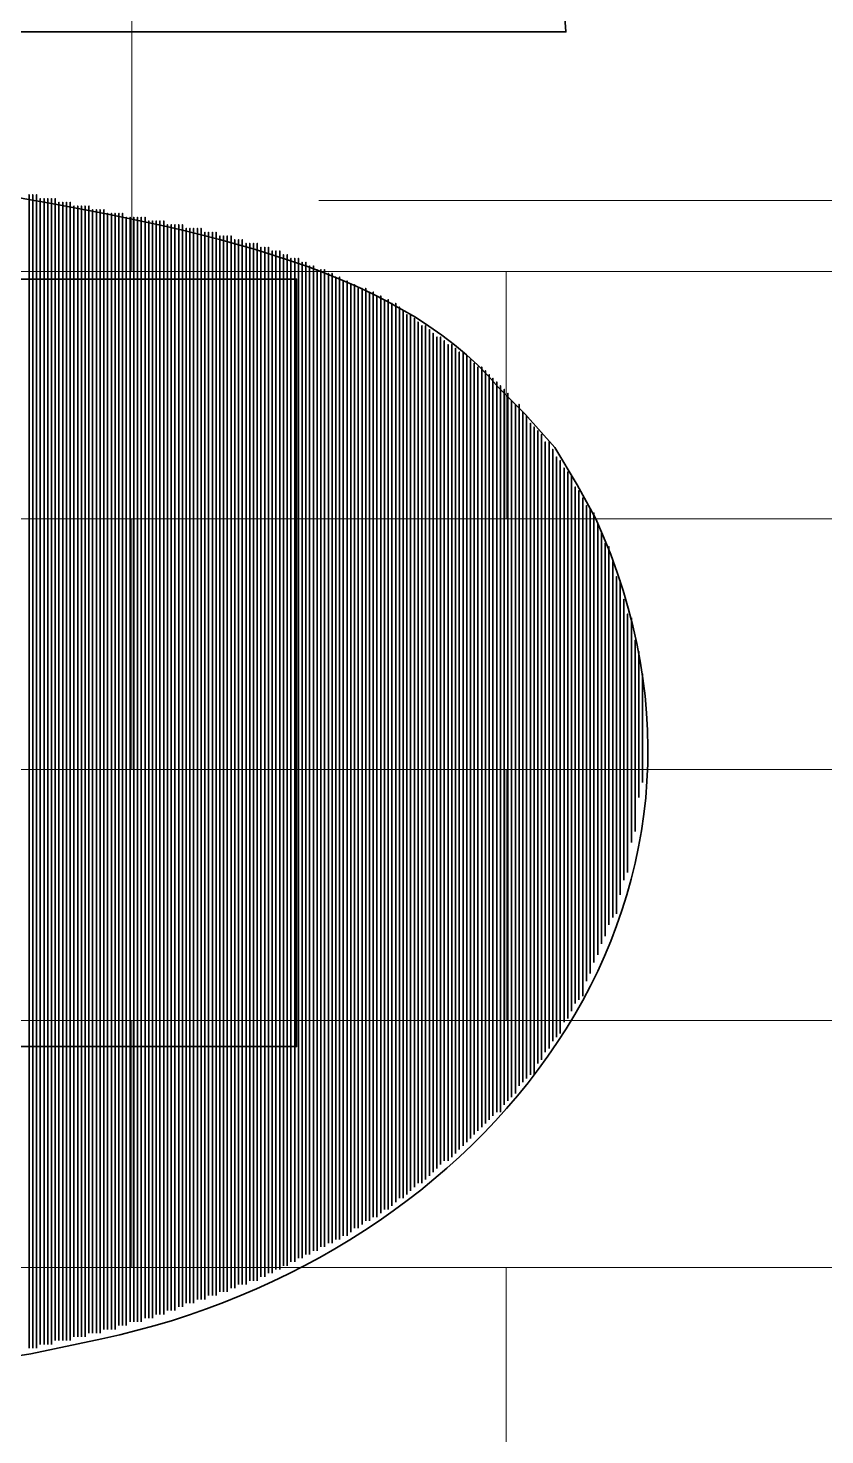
# Model space of a CAD drawing. Header units: inches. Extents: x 5 to 516, y -193 to 129.
# Drawn here: x 92.883 to 93.593, y -50.985 to -49.733 of the extents above; entities that cross this region are included whole.
import ezdxf

# ---------------------------------------------------------------- set-up
doc = ezdxf.new("R2010")
doc.units = ezdxf.units.IN
doc.header["$MEASUREMENT"] = 0
doc.layers.add('PDF4_Geometry', color=7, linetype='Continuous')

msp = doc.modelspace()

# ---------------------------------------------------------------- linework, layer by layer
at = {"layer": 'PDF4_Geometry', "lineweight": 35}
for points in [[(92.8454231, -49.6563126), (92.8520898, -49.6763126), (92.8554231, -49.6929793), (92.8587564, -49.7129793), (92.8620898, -49.7363126), (93.3620898, -49.7363126), (93.3587565, -49.6896459), (93.3454231, -49.6096459)], [(91.3120917, -49.9563104), (93.1220919, -49.9563104), (93.1220919, -50.6396438), (91.3120917, -50.6396438)], [(93.3887565, -50.169646), (93.3720898, -50.139646), (93.3520898, -50.1063126), (93.3254231, -50.0763126), (93.3020898, -50.0529793)], [(92.8220898, -50.9229794), (92.8854231, -50.9129793), (92.9487564, -50.8996461)]]:
    msp.add_lwpolyline(points, dxfattribs=at)
at = {"layer": 'PDF4_Geometry', "lineweight": 15}
for points in [[(92.9754219, -49.9496508), (92.9754219, -49.7263175)], [(93.1420886, -49.8863167), (95.7287555, -49.8863167)], [(91.3120917, -49.9496508), (98.518759, -49.9496508)], [(93.3087553, -50.1696487), (93.3087553, -49.9496487)], [(91.3120917, -50.1696487), (98.518759, -50.1696487)], [(92.9754219, -50.3929831), (92.9754219, -50.1696498)], [(91.3120917, -50.3929831), (98.518759, -50.3929831)], [(93.3087553, -50.6163175), (93.3087553, -50.3929842)], [(91.3120917, -50.6163175), (98.518759, -50.6163175)], [(92.9754219, -50.8363154), (92.9754219, -50.6163154)], [(91.3120917, -50.8363154), (98.518759, -50.8363154)], [(93.3087553, -51.0596498), (93.3087553, -50.8363165)]]:
    msp.add_lwpolyline(points, dxfattribs=at)
at = {"layer": 'PDF4_Geometry', "lineweight": 35}
for points in [[(92.8837539, -50.9079842), (92.8837539, -49.8813175), (92.8837539, -50.9079842)], [(92.8870904, -50.9079842), (92.8870904, -49.8813175), (92.8870904, -50.9079842)], [(92.8904203, -50.9079842), (92.8904203, -49.8813175), (92.8904203, -50.9079842)], [(92.8937568, -50.9046476), (92.8937568, -49.8846475), (92.8937568, -50.9046476)], [(92.8970867, -50.9046476), (92.8970867, -49.8846475), (92.8970867, -50.9046476)], [(92.9004232, -50.9046476), (92.9004232, -49.8846475), (92.9004232, -50.9046476)], [(92.903753, -50.9046476), (92.903753, -49.8846475), (92.903753, -50.9046476)], [(92.9070896, -50.9013111), (92.9070896, -49.8846444), (92.9070896, -50.9013111)], [(92.9104194, -50.9013111), (92.9104194, -49.8879776), (92.9104194, -50.9013111)], [(92.913756, -50.9013111), (92.913756, -49.8879776), (92.913756, -50.9013111)], [(92.9170858, -50.9013111), (92.9170858, -49.8879776), (92.9170858, -50.9013111)], [(92.9204224, -50.9013111), (92.9204224, -49.8879776), (92.9204224, -50.9013111)], [(92.923759, -50.8979812), (92.923759, -49.8913144), (92.923759, -50.8979812)], [(92.9270888, -50.8979812), (92.9270888, -49.8913144), (92.9270888, -50.8979812)], [(92.9304186, -50.8979812), (92.9304186, -49.8913144), (92.9304186, -50.8979812)], [(92.9337552, -50.8979812), (92.9337552, -49.8913144), (92.9337552, -50.8979812)], [(92.9370918, -50.8946514), (92.9370918, -49.8913181), (92.9370918, -50.8946514)], [(92.9404216, -50.8946514), (92.9404216, -49.8946514), (92.9404216, -50.8946514)], [(92.9437514, -50.8946514), (92.9437514, -49.8946514), (92.9437514, -50.8946514)], [(92.947088, -50.8946514), (92.947088, -49.8946514), (92.947088, -50.8946514)], [(92.9504246, -50.8913149), (92.9504246, -49.894648), (92.9504246, -50.8913149)], [(92.9537544, -50.8913149), (92.9537544, -49.8979815), (92.9537544, -50.8913149)], [(92.957091, -50.8913149), (92.957091, -49.8979815), (92.957091, -50.8913149)], [(92.9604208, -50.8913149), (92.9604208, -49.8979815), (92.9604208, -50.8913149)], [(92.9637574, -50.8879783), (92.9637574, -49.8979782), (92.9637574, -50.8879783)], [(92.9670872, -50.8879783), (92.9670872, -49.8979782), (92.9670872, -50.8879783)], [(92.9704238, -50.8879783), (92.9704238, -49.9013115), (92.9704238, -50.8879783)], [(92.9737536, -50.8846485), (92.9737536, -49.901315), (92.9737536, -50.8846485)], [(92.9770902, -50.8846485), (92.9770902, -49.901315), (92.9770902, -50.8846485)], [(92.98042, -50.8846485), (92.98042, -49.901315), (92.98042, -50.8846485)], [(92.9837566, -50.8846485), (92.9837566, -49.901315), (92.9837566, -50.8846485)], [(92.9870864, -50.8813119), (92.9870864, -49.9013118), (92.9870864, -50.8813119)], [(92.990423, -50.8813119), (92.990423, -49.9046451), (92.990423, -50.8813119)], [(92.9937528, -50.8813119), (92.9937528, -49.9046451), (92.9937528, -50.8813119)], [(92.9970894, -50.8779821), (92.9970894, -49.9046486), (92.9970894, -50.8779821)], [(93.0004192, -50.8779821), (93.0004192, -49.9046486), (93.0004192, -50.8779821)], [(93.0037558, -50.8779821), (93.0037558, -49.9046486), (93.0037558, -50.8779821)], [(93.007089, -50.8746455), (93.007089, -49.9079787), (93.007089, -50.8746455)], [(93.0104222, -50.8746455), (93.0104222, -49.9079787), (93.0104222, -50.8746455)], [(93.0137554, -50.8746455), (93.0137554, -49.9079787), (93.0137554, -50.8746455)], [(93.0170886, -50.8713157), (93.0170886, -49.9079823), (93.0170886, -50.8713157)], [(93.0204218, -50.8713157), (93.0204218, -49.9079823), (93.0204218, -50.8713157)], [(93.023755, -50.8679791), (93.023755, -49.9113124), (93.023755, -50.8679791)], [(93.0270882, -50.8679791), (93.0270882, -49.9113124), (93.0270882, -50.8679791)], [(93.0304214, -50.8679791), (93.0304214, -49.9113124), (93.0304214, -50.8679791)], [(93.0337546, -50.8646493), (93.0337546, -49.9113159), (93.0337546, -50.8646493)], [(93.0370877, -50.8646493), (93.0370877, -49.9113159), (93.0370877, -50.8646493)], [(93.0404209, -50.8646493), (93.0404209, -49.9146492), (93.0404209, -50.8646493)], [(93.0437541, -50.8613127), (93.0437541, -49.9146459), (93.0437541, -50.8613127)], [(93.0470873, -50.8613127), (93.0470873, -49.9146459), (93.0470873, -50.8613127)], [(93.0504205, -50.8613127), (93.0504205, -49.9146459), (93.0504205, -50.8613127)], [(93.0537571, -50.8579829), (93.0537571, -49.9179828), (93.0537571, -50.8579829)], [(93.0570869, -50.8579829), (93.0570869, -49.9179828), (93.0570869, -50.8579829)], [(93.0604235, -50.8579829), (93.0604235, -49.9179828), (93.0604235, -50.8579829)], [(93.0637533, -50.8546463), (93.0637533, -49.9179795), (93.0637533, -50.8546463)], [(93.0670899, -50.8546463), (93.0670899, -49.9213129), (93.0670899, -50.8546463)], [(93.0704231, -50.8513165), (93.0704231, -49.9213164), (93.0704231, -50.8513165)], [(93.0737563, -50.8513165), (93.0737563, -49.9213164), (93.0737563, -50.8513165)], [(93.0770895, -50.8513165), (93.0770895, -49.9246497), (93.0770895, -50.8513165)], [(93.0804227, -50.8479799), (93.0804227, -49.9246464), (93.0804227, -50.8479799)], [(93.0837559, -50.8479799), (93.0837559, -49.9246464), (93.0837559, -50.8479799)], [(93.0870891, -50.8479799), (93.0870891, -49.9246464), (93.0870891, -50.8479799)], [(93.0904223, -50.8446501), (93.0904223, -49.9279833), (93.0904223, -50.8446501)], [(93.0937555, -50.8446501), (93.0937555, -49.9279833), (93.0937555, -50.8446501)], [(93.0970887, -50.8413135), (93.0970887, -49.92798), (93.0970887, -50.8413135)], [(93.1004219, -50.8413135), (93.1004219, -49.9313135), (93.1004219, -50.8413135)], [(93.1037551, -50.8379837), (93.1037551, -49.9313169), (93.1037551, -50.8379837)], [(93.1070883, -50.8379837), (93.1070883, -49.9313169), (93.1070883, -50.8379837)], [(93.1104215, -50.8346471), (93.1104215, -49.934647), (93.1104215, -50.8346471)], [(93.1137547, -50.8346471), (93.1137547, -49.934647), (93.1137547, -50.8346471)], [(93.1170879, -50.8313105), (93.1170879, -49.9379771), (93.1170879, -50.8313105)], [(93.1204211, -50.8313105), (93.1204211, -49.9379771), (93.1204211, -50.8313105)], [(93.1237543, -50.8279807), (93.1237543, -49.9379806), (93.1237543, -50.8279807)], [(93.1270875, -50.8279807), (93.1270875, -49.941314), (93.1270875, -50.8279807)], [(93.1304207, -50.8246509), (93.1304207, -49.9413175), (93.1304207, -50.8246509)], [(93.1337539, -50.8246509), (93.1337539, -49.9446508), (93.1337539, -50.8246509)], [(93.1370905, -50.8213143), (93.1370905, -49.9446476), (93.1370905, -50.8213143)], [(93.1404203, -50.8213143), (93.1404203, -49.9479809), (93.1404203, -50.8213143)], [(93.1437569, -50.8179777), (93.1437569, -49.9479776), (93.1437569, -50.8179777)], [(93.1470867, -50.8179777), (93.1470867, -49.9479776), (93.1470867, -50.8179777)], [(93.1504233, -50.8146479), (93.1504233, -49.9513145), (93.1504233, -50.8146479)], [(93.1537565, -50.8146479), (93.1537565, -49.9513145), (93.1537565, -50.8146479)], [(92.8837539, -50.6346484), (92.8837539, -49.9546484), (92.8837539, -50.6346484)], [(92.8870904, -50.6346484), (92.8870904, -49.9546484), (92.8870904, -50.6346484)], [(92.8904203, -50.6346484), (92.8904203, -49.9546484), (92.8904203, -50.6346484)], [(92.8937568, -50.6346484), (92.8937568, -49.9546484), (92.8937568, -50.6346484)], [(92.8970867, -50.6346484), (92.8970867, -49.9546484), (92.8970867, -50.6346484)], [(92.9004232, -50.6346484), (92.9004232, -49.9546484), (92.9004232, -50.6346484)], [(92.903753, -50.6346484), (92.903753, -49.9546484), (92.903753, -50.6346484)], [(92.9070896, -50.6346484), (92.9070896, -49.9546484), (92.9070896, -50.6346484)], [(92.9104194, -50.6346484), (92.9104194, -49.9546484), (92.9104194, -50.6346484)], [(92.913756, -50.6346484), (92.913756, -49.9546484), (92.913756, -50.6346484)], [(92.9170858, -50.6346484), (92.9170858, -49.9546484), (92.9170858, -50.6346484)], [(92.9204224, -50.6346484), (92.9204224, -49.9546484), (92.9204224, -50.6346484)], [(92.923759, -50.6346484), (92.923759, -49.9546484), (92.923759, -50.6346484)], [(92.9270888, -50.6346484), (92.9270888, -49.9546484), (92.9270888, -50.6346484)], [(92.9304186, -50.6346484), (92.9304186, -49.9546484), (92.9304186, -50.6346484)], [(92.9337552, -50.6346484), (92.9337552, -49.9546484), (92.9337552, -50.6346484)], [(92.9370918, -50.6346484), (92.9370918, -49.9546484), (92.9370918, -50.6346484)], [(92.9404216, -50.6346484), (92.9404216, -49.9546484), (92.9404216, -50.6346484)], [(92.9437514, -50.6346484), (92.9437514, -49.9546484), (92.9437514, -50.6346484)], [(92.947088, -50.6346484), (92.947088, -49.9546484), (92.947088, -50.6346484)], [(92.9504246, -50.6346484), (92.9504246, -49.9546484), (92.9504246, -50.6346484)], [(92.9537544, -50.6346484), (92.9537544, -49.9546484), (92.9537544, -50.6346484)], [(92.957091, -50.6346484), (92.957091, -49.9546484), (92.957091, -50.6346484)], [(92.9604208, -50.6346484), (92.9604208, -49.9546484), (92.9604208, -50.6346484)], [(92.9637574, -50.6346484), (92.9637574, -49.9546484), (92.9637574, -50.6346484)], [(92.9670872, -50.6346484), (92.9670872, -49.9546484), (92.9670872, -50.6346484)], [(92.9704238, -50.6346484), (92.9704238, -49.9546484), (92.9704238, -50.6346484)], [(92.9737536, -50.6346484), (92.9737536, -49.9546484), (92.9737536, -50.6346484)], [(92.9770902, -50.6346484), (92.9770902, -49.9546484), (92.9770902, -50.6346484)], [(92.98042, -50.6346484), (92.98042, -49.9546484), (92.98042, -50.6346484)], [(92.9837566, -50.6346484), (92.9837566, -49.9546484), (92.9837566, -50.6346484)], [(92.9870864, -50.6346484), (92.9870864, -49.9546484), (92.9870864, -50.6346484)], [(92.990423, -50.6346484), (92.990423, -49.9546484), (92.990423, -50.6346484)], [(92.9937528, -50.6346484), (92.9937528, -49.9546484), (92.9937528, -50.6346484)], [(92.9970894, -50.6346484), (92.9970894, -49.9546484), (92.9970894, -50.6346484)], [(93.0004192, -50.6346484), (93.0004192, -49.9546484), (93.0004192, -50.6346484)], [(93.0037558, -50.6346484), (93.0037558, -49.9546484), (93.0037558, -50.6346484)], [(93.007089, -50.6346484), (93.007089, -49.9546484), (93.007089, -50.6346484)], [(93.0104222, -50.6346484), (93.0104222, -49.9546484), (93.0104222, -50.6346484)], [(93.0137554, -50.6346484), (93.0137554, -49.9546484), (93.0137554, -50.6346484)], [(93.0170886, -50.6346484), (93.0170886, -49.9546484), (93.0170886, -50.6346484)], [(93.0204218, -50.6346484), (93.0204218, -49.9546484), (93.0204218, -50.6346484)], [(93.023755, -50.6346484), (93.023755, -49.9546484), (93.023755, -50.6346484)], [(93.0270882, -50.6346484), (93.0270882, -49.9546484), (93.0270882, -50.6346484)], [(93.0304214, -50.6346484), (93.0304214, -49.9546484), (93.0304214, -50.6346484)], [(93.0337546, -50.6346484), (93.0337546, -49.9546484), (93.0337546, -50.6346484)], [(93.0370877, -50.6346484), (93.0370877, -49.9546484), (93.0370877, -50.6346484)], [(93.0404209, -50.6346484), (93.0404209, -49.9546484), (93.0404209, -50.6346484)], [(93.0437541, -50.6346484), (93.0437541, -49.9546484), (93.0437541, -50.6346484)], [(93.0470873, -50.6346484), (93.0470873, -49.9546484), (93.0470873, -50.6346484)], [(93.0504205, -50.6346484), (93.0504205, -49.9546484), (93.0504205, -50.6346484)], [(93.0537571, -50.6346484), (93.0537571, -49.9546484), (93.0537571, -50.6346484)], [(93.0570869, -50.6346484), (93.0570869, -49.9546484), (93.0570869, -50.6346484)], [(93.0604235, -50.6346484), (93.0604235, -49.9546484), (93.0604235, -50.6346484)], [(93.0637533, -50.6346484), (93.0637533, -49.9546484), (93.0637533, -50.6346484)], [(93.0670899, -50.6346484), (93.0670899, -49.9546484), (93.0670899, -50.6346484)], [(93.0704231, -50.6346484), (93.0704231, -49.9546484), (93.0704231, -50.6346484)], [(93.0737563, -50.6346484), (93.0737563, -49.9546484), (93.0737563, -50.6346484)], [(93.0770895, -50.6346484), (93.0770895, -49.9546484), (93.0770895, -50.6346484)], [(93.0804227, -50.6346484), (93.0804227, -49.9546484), (93.0804227, -50.6346484)], [(93.0837559, -50.6346484), (93.0837559, -49.9546484), (93.0837559, -50.6346484)], [(93.0870891, -50.6346484), (93.0870891, -49.9546484), (93.0870891, -50.6346484)], [(93.0904223, -50.6346484), (93.0904223, -49.9546484), (93.0904223, -50.6346484)], [(93.0937555, -50.6346484), (93.0937555, -49.9546484), (93.0937555, -50.6346484)], [(93.0970887, -50.6346484), (93.0970887, -49.9546484), (93.0970887, -50.6346484)], [(93.1004219, -50.6346484), (93.1004219, -49.9546484), (93.1004219, -50.6346484)], [(93.1037551, -50.6346484), (93.1037551, -49.9546484), (93.1037551, -50.6346484)], [(93.1070883, -50.6346484), (93.1070883, -49.9546484), (93.1070883, -50.6346484)], [(93.1104215, -50.6346484), (93.1104215, -49.9546484), (93.1104215, -50.6346484)], [(93.1137547, -50.6346484), (93.1137547, -49.9546484), (93.1137547, -50.6346484)], [(93.1170879, -50.6346484), (93.1170879, -49.9546484), (93.1170879, -50.6346484)], [(93.1204211, -50.6346484), (93.1204211, -49.9546484), (93.1204211, -50.6346484)], [(93.1570897, -50.8113181), (93.1570897, -49.9546514), (93.1570897, -50.8113181)], [(93.1604229, -50.8113181), (93.1604229, -49.9546514), (93.1604229, -50.8113181)], [(93.1637561, -50.8079815), (93.1637561, -49.9579814), (93.1637561, -50.8079815)], [(93.1670893, -50.8079815), (93.1670893, -49.9579814), (93.1670893, -50.8079815)], [(93.1704224, -50.8046449), (93.1704224, -49.9613115), (93.1704224, -50.8046449)], [(93.1737556, -50.8013151), (93.1737556, -49.961315), (93.1737556, -50.8013151)], [(93.1770888, -50.8013151), (93.1770888, -49.9646484), (93.1770888, -50.8013151)], [(93.180422, -50.7979785), (93.180422, -49.9646451), (93.180422, -50.7979785)], [(93.1837552, -50.7946487), (93.1837552, -49.9646487), (93.1837552, -50.7946487)], [(93.1870884, -50.7946487), (93.1870884, -49.967982), (93.1870884, -50.7946487)], [(93.1904216, -50.7913121), (93.1904216, -49.9679787), (93.1904216, -50.7913121)], [(93.1937548, -50.7913121), (93.1937548, -49.9713121), (93.1937548, -50.7913121)], [(93.197088, -50.7879823), (93.197088, -49.9713156), (93.197088, -50.7879823)], [(93.2004212, -50.7846457), (93.2004212, -49.9746457), (93.2004212, -50.7846457)], [(93.2037544, -50.7846457), (93.2037544, -49.9746457), (93.2037544, -50.7846457)], [(93.2070876, -50.7813159), (93.2070876, -49.9779825), (93.2070876, -50.7813159)], [(93.2104208, -50.7779793), (93.2104208, -49.9779793), (93.2104208, -50.7779793)], [(93.213754, -50.7746495), (93.213754, -49.9813161), (93.213754, -50.7746495)], [(93.2170872, -50.7746495), (93.2170872, -49.9846495), (93.2170872, -50.7746495)], [(93.2204238, -50.7713129), (93.2204238, -49.9879795), (93.2204238, -50.7713129)], [(93.2237536, -50.7679831), (93.2237536, -49.9879831), (93.2237536, -50.7679831)], [(93.2270902, -50.7646465), (93.2270902, -49.9913132), (93.2270902, -50.7646465)], [(93.23042, -50.7613167), (93.23042, -49.99465), (93.23042, -50.7613167)], [(93.2337566, -50.7613167), (93.2337566, -49.9979833), (93.2337566, -50.7613167)], [(93.2370898, -50.7579802), (93.2370898, -49.9979801), (93.2370898, -50.7579802)], [(93.240423, -50.7546503), (93.240423, -50.001317), (93.240423, -50.7546503)], [(93.2437562, -50.7513138), (93.2437562, -50.004647), (93.2437562, -50.7513138)], [(93.2470894, -50.7479772), (93.2470894, -50.0079771), (93.2470894, -50.7479772)], [(93.2504226, -50.7446474), (93.2504226, -50.0079806), (93.2504226, -50.7446474)], [(93.2537558, -50.7413176), (93.2537558, -50.0113175), (93.2537558, -50.7413176)], [(93.257089, -50.7413176), (93.257089, -50.0146508), (93.257089, -50.7413176)], [(93.2604222, -50.737981), (93.2604222, -50.0146476), (93.2604222, -50.737981)], [(93.2637554, -50.7346444), (93.2637554, -50.0179777), (93.2637554, -50.7346444)], [(93.2670886, -50.7313146), (93.2670886, -50.0213145), (93.2670886, -50.7313146)], [(93.2704218, -50.7279848), (93.2704218, -50.021318), (93.2704218, -50.7279848)], [(93.273755, -50.7246482), (93.273755, -50.0246481), (93.273755, -50.7246482)], [(93.2770882, -50.7213116), (93.2770882, -50.0279782), (93.2770882, -50.7213116)], [(93.2804214, -50.7179818), (93.2804214, -50.0313151), (93.2804214, -50.7179818)], [(93.2837546, -50.7146452), (93.2837546, -50.0346451), (93.2837546, -50.7146452)], [(93.2870878, -50.7113154), (93.2870878, -50.0346487), (93.2870878, -50.7113154)], [(93.290421, -50.7079788), (93.290421, -50.0379787), (93.290421, -50.7079788)], [(93.2937542, -50.704649), (93.2937542, -50.0413156), (93.2937542, -50.704649)], [(93.2970874, -50.7013124), (93.2970874, -50.0446457), (93.2970874, -50.7013124)], [(93.3004206, -50.6979826), (93.3004206, -50.0479825), (93.3004206, -50.6979826)], [(93.3037571, -50.6979826), (93.3037571, -50.0513159), (93.3037571, -50.6979826)], [(93.307087, -50.6913162), (93.307087, -50.0546495), (93.307087, -50.6913162)], [(93.3104235, -50.6879796), (93.3104235, -50.0579796), (93.3104235, -50.6879796)], [(93.3137534, -50.6846498), (93.3137534, -50.0646497), (93.3137534, -50.6846498)], [(93.3170899, -50.6813132), (93.3170899, -50.0679798), (93.3170899, -50.6813132)], [(93.3204231, -50.6746468), (93.3204231, -50.0679801), (93.3204231, -50.6746468)], [(93.3237563, -50.671317), (93.3237563, -50.0746503), (93.3237563, -50.671317)], [(93.3270895, -50.6679804), (93.3270895, -50.0779804), (93.3270895, -50.6679804)], [(93.3304227, -50.6646438), (93.3304227, -50.0846438), (93.3304227, -50.6646438)], [(93.3337559, -50.6646438), (93.3337559, -50.0879771), (93.3337559, -50.6646438)], [(93.3370891, -50.6546476), (93.3370891, -50.0913142), (93.3370891, -50.6546476)], [(93.3404223, -50.651311), (93.3404223, -50.0946443), (93.3404223, -50.651311)], [(93.3437555, -50.6446514), (93.3437555, -50.101318), (93.3437555, -50.6446514)], [(93.3470887, -50.6413148), (93.3470887, -50.1013148), (93.3470887, -50.6413148)], [(93.3504219, -50.6346484), (93.3504219, -50.1079817), (93.3504219, -50.6346484)], [(93.3537551, -50.6313118), (93.3537551, -50.1146451), (93.3537551, -50.6313118)], [(93.3570883, -50.627982), (93.3570883, -50.117982), (93.3570883, -50.627982)], [(93.3604215, -50.6179791), (93.3604215, -50.1246457), (93.3604215, -50.6179791)], [(93.3637547, -50.6146492), (93.3637547, -50.1279825), (93.3637547, -50.6146492)], [(93.3670879, -50.6079829), (93.3670879, -50.1313161), (93.3670879, -50.6079829)], [(93.3704211, -50.6013165), (93.3704211, -50.1413164), (93.3704211, -50.6013165)], [(93.3737543, -50.5979799), (93.3737543, -50.1446465), (93.3737543, -50.5979799)], [(93.3770875, -50.5946501), (93.3770875, -50.1513167), (93.3770875, -50.5946501)], [(93.3804207, -50.5813105), (93.3804207, -50.1579771), (93.3804207, -50.5813105)], [(93.3837539, -50.5746509), (93.3837539, -50.1613175), (93.3837539, -50.5746509)], [(93.3870905, -50.5646479), (93.3870905, -50.1646479), (93.3870905, -50.5646479)], [(93.3904203, -50.5579815), (93.3904203, -50.1746481), (93.3904203, -50.5579815)], [(93.3937569, -50.5479785), (93.3937569, -50.1813118), (93.3937569, -50.5479785)], [(93.3970867, -50.5413121), (93.3970867, -50.1913121), (93.3970867, -50.5413121)], [(93.4004233, -50.5313159), (93.4004233, -50.1946492), (93.4004233, -50.5313159)], [(93.4037565, -50.5246495), (93.4037565, -50.2079828), (93.4037565, -50.5246495)], [(93.4070897, -50.5213129), (93.4070897, -50.2213129), (93.4070897, -50.5213129)], [(93.4104229, -50.5046503), (93.4104229, -50.2246503), (93.4104229, -50.5046503)], [(93.4137561, -50.4913175), (93.4137561, -50.2413175), (93.4137561, -50.4913175)], [(93.4170893, -50.4846444), (93.4170893, -50.2546443), (93.4170893, -50.4846444)], [(93.4204225, -50.4579788), (93.4204225, -50.2579788), (93.4204225, -50.4579788)], [(93.4237557, -50.4479826), (93.4237557, -50.2779826), (93.4237557, -50.4479826)], [(93.4270889, -50.4179804), (93.4270889, -50.2879804), (93.4270889, -50.4179804)], [(93.4304221, -50.4046476), (93.4304221, -50.3079809), (93.4304221, -50.4046476)]]:
    msp.add_lwpolyline(points, close=True, dxfattribs=at)
for points in [[(93.3020898, -50.0529793), (93.1165342, -49.8309793), (92.5299786, -49.9173126), (92.4054231, -49.7129793)], [(92.9487564, -50.8996461), (93.2889231, -50.8274237), (93.5435898, -50.5122571), (93.3887565, -50.169646)]]:
    msp.add_open_spline(points, degree=3, dxfattribs=at)

doc.saveas('drawing.dxf')
